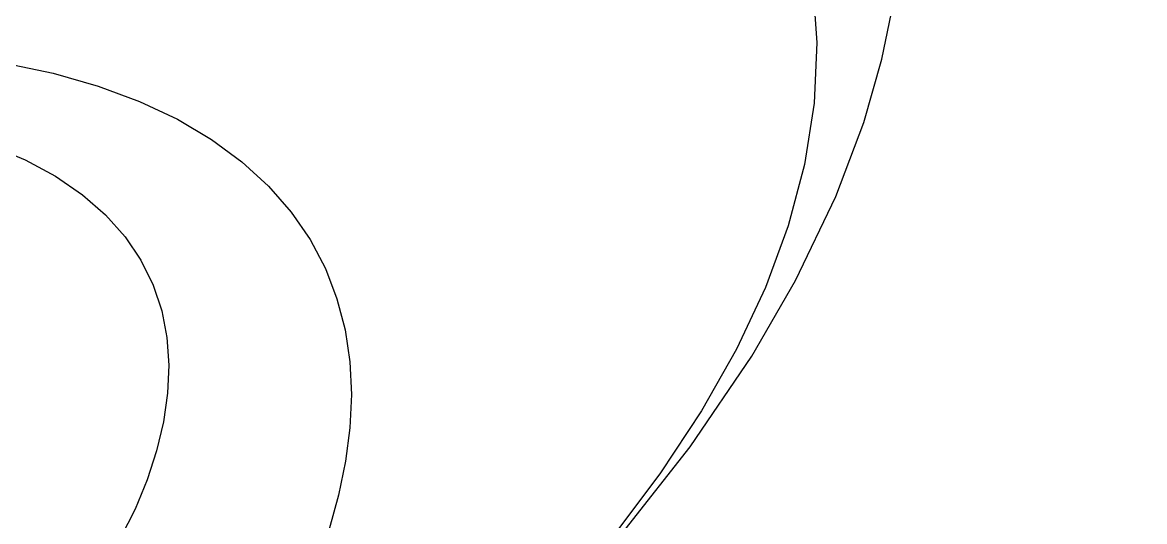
# Model space of a CAD drawing. Extents: x 741 to 1339, y 725 to 848.
# Drawn here: x 1106.60554 to 1106.61529, y 787.25671 to 787.26105 of the extents above; entities that cross this region are included whole.
import ezdxf

# ---------------------------------------------------------------- set-up
doc = ezdxf.new("R2010")
doc.units = 0
doc.header["$MEASUREMENT"] = 0
doc.linetypes.add('CONTINU', pattern=[0])
for name, color, linetype in [('Lay Out', 31, 'CONTINUOUS'), ('PAREDES', 7, 'CONTINUOUS'), ('PENA-008', 8, 'CONTINUOUS')]:
    doc.layers.add(name, color=color, linetype=linetype)

# ---------------------------------------------------------------- blocks, each defined once
blk = doc.blocks.new('A$C12870BC7')
at = {"layer": 'Lay Out', "linetype": 'CONTINU', "ltscale": 0.6}
for points in [[(1.25705748897326, 1.48591040031981), (1.257318409799495, 1.48557214927466), (1.257541977749383, 1.485234020297568), (1.257727948686806, 1.484898332685063), (1.257876200543251, 1.48456655125544), (1.257987099523689, 1.484240507032538), (1.25806113390081, 1.48392178690294), (1.25809909711802, 1.48361173361711), (1.258102148823582, 1.483311567857456), (1.258071448665532, 1.483022388237643), (1.258008522496766, 1.482745171303961), (1.25791489616995, 1.482480405328644), (1.257792461742497, 1.482228944789924), (1.257642989203759, 1.481990789687345), (1.257468492679322, 1.481766306225765), (1.257270925260855, 1.481555616473244), (1.257052240039684, 1.481358354225151), (1.25681445114185, 1.481174519481712), (1.256559389590393, 1.481003501901725), (1.256004894688544, 1.480698819617757), (1.255402243872823, 1.480440034985506), (1.25476346086316, 1.480222387344313), (1.254433815627635, 1.480127540335317)], [(1.256497012728573, 1.485444954186434), (1.256641907708968, 1.485158826272411), (1.256750731529564, 1.484878435564653), (1.256823972463167, 1.48460524688214), (1.256862362919264, 1.484340725043396), (1.256866818409435, 1.484085968662541), (1.256838498581715, 1.483842198421755), (1.256778990323141, 1.483610268798586), (1.256689758452239, 1.483391034270355), (1.256572633992619, 1.483184861042147), (1.25642950900135, 1.482992115318595), (1.256262397604473, 1.482813163303874), (1.256073252893316, 1.48264788293038), (1.255864272096005, 1.482496030061313), (1.25563734726984, 1.482357604696674), (1.255394553574774, 1.4822318744272), (1.254868927807593, 1.48201715642351), (1.254301676776549, 1.481847115389129)], [(1.257577743738693, 1.479196892204911), (1.258510955301631, 1.479327871407961), (1.259408522943431, 1.479506335149765), (1.260326781149161, 1.479755354324126), (1.261042955411995, 1.480007669340395), (1.261782627807747, 1.480335422518621), (1.262386438271619, 1.480666959811671), (1.262865372943565, 1.480981651689874), (1.263319344663955, 1.481333452307737), (1.263743653806159, 1.481723094074752), (1.264091243070538, 1.482099918678543), (1.264415395236028, 1.482515316840519), (1.264705063128531, 1.482960377580568), (1.264956401599193, 1.48343265953433), (1.265166725147083, 1.483929110996243), (1.265327733132835, 1.484424341775977), (1.265447909298132, 1.484935441424724), (1.265526765370055, 1.485459602373268), (1.265564484450806, 1.485994139120677)], [(1.263563664211802, 1.484528832174803), (1.263539799874252, 1.483930819951567), (1.263453192470251, 1.483365644080024), (1.263306344398188, 1.482835135584011), (1.263101880125078, 1.482340026872563), (1.262842485151737, 1.481881294491515), (1.262530722910924, 1.481459060508925), (1.262169095801028, 1.481073446993307), (1.261759801050061, 1.480724331876374), (1.261305096920296, 1.48041098274841), (1.260806692366828, 1.480132789268893), (1.260266296344753, 1.479889141096166), (1.25968537367271, 1.479678939616562), (1.259064900896419, 1.479501086216189), (1.258405732493657, 1.479354482280471), (1.257708356736998, 1.47923790712791), (1.257345325842607, 1.479190422589156)]]:
    blk.add_lwpolyline(points, dxfattribs=at)
for centre, radius, start, end in [((1.151145028190626, 3.019458048536237), 1.466147559632665, 260.8806133861786, 279.1194392848835), ((1.151405054223687, -152.0120700021812), 153.5083563845369, 89.91880504420473, 89.98258411673037), ((1.151502251046168, -139.2079298280055), 140.6997006626653, 89.91172979516497, 89.98109781526222)]:
    blk.add_arc(centre, radius, start, end, dxfattribs=at)
blk.add_ellipse((1.15114504890937, 5.828385070437591), major_axis=(2.344892712631126e-15, 4.255094146988052), ratio=0.5783642864339333, start_param=3.047316074371338, end_param=3.235869169235229, dxfattribs=at)
blk = doc.blocks.new('Layout')
at = {"layer": 'PENA-008', "color": 7, "ltscale": 0.2, "rotation": 40.58562502596172}
blk.add_blockref('A$C12870BC7', (1160.880169095587, 500.5578882438629), dxfattribs=at)

msp = doc.modelspace()

# ---------------------------------------------------------------- block references
at = {"layer": 'PAREDES', "color": 7, "lineweight": 0}
msp.add_blockref('Layout', (-54.26272107964405, 284.7565376754262), dxfattribs=at)

doc.saveas('drawing.dxf')
